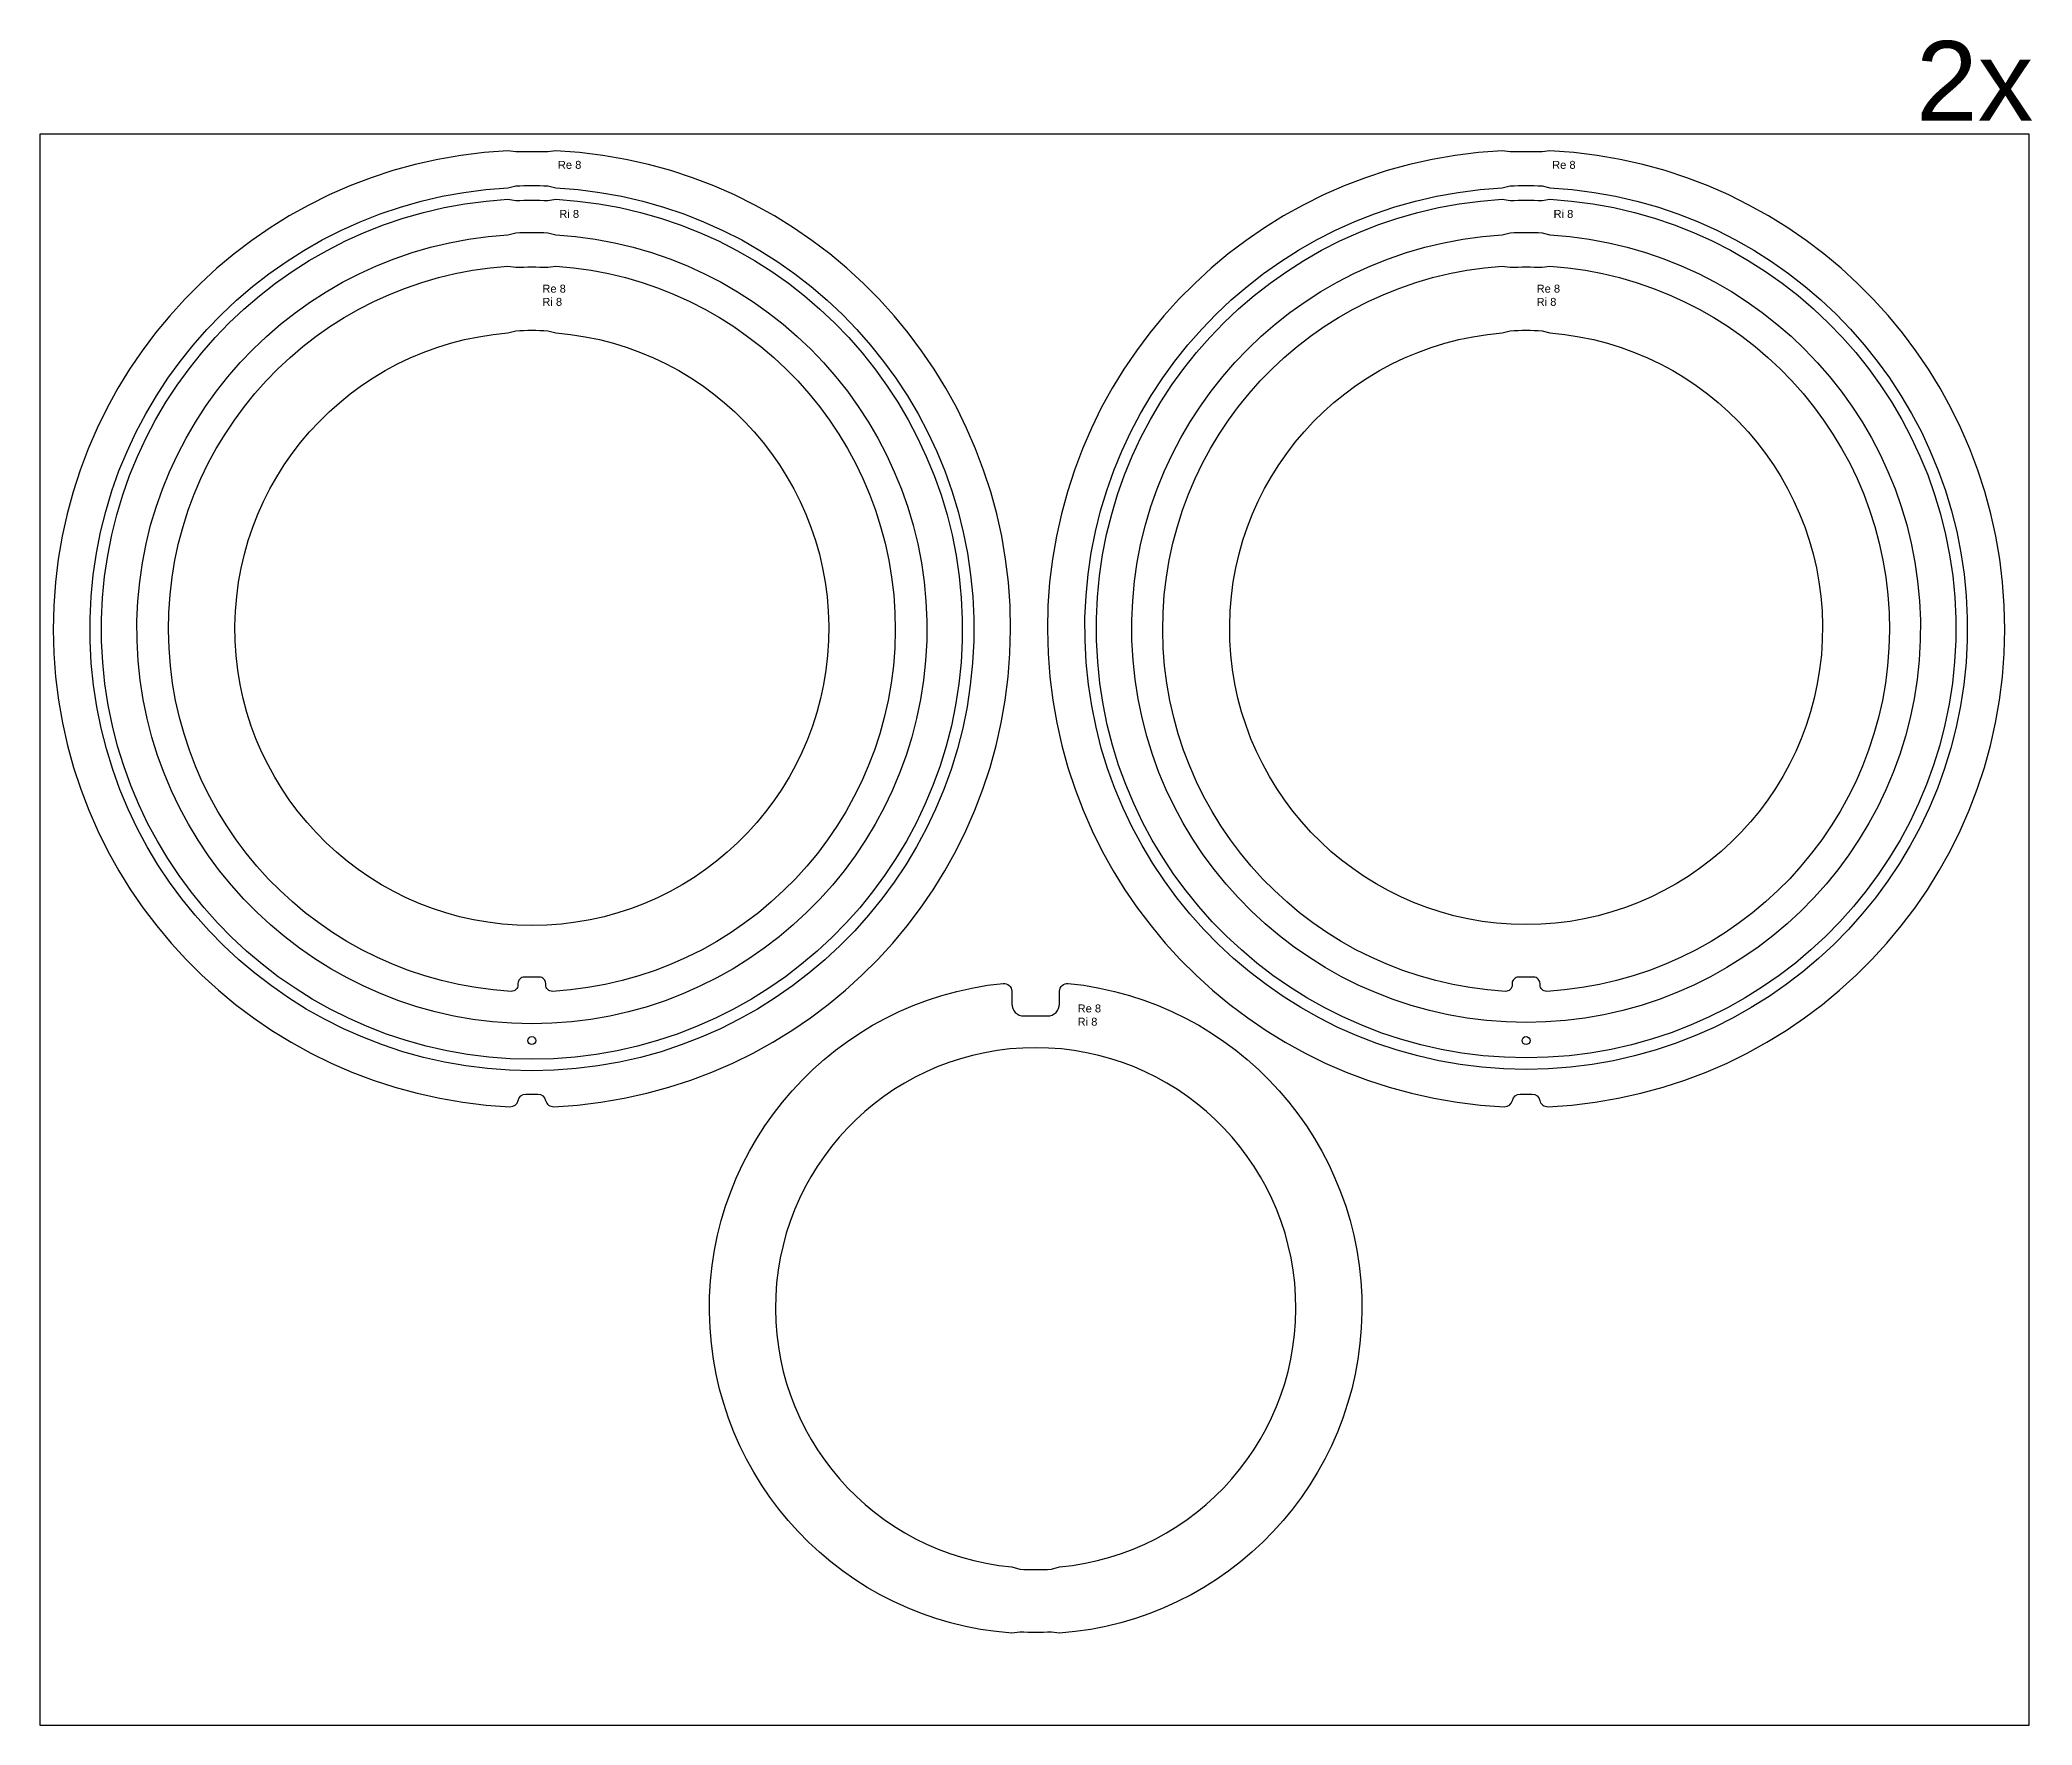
# Model space of a CAD drawing. Header units: millimetres. Extents: x 13926 to 16429, y -1560 to 559.
import ezdxf

# ---------------------------------------------------------------- set-up
doc = ezdxf.new("R2010")
doc.units = ezdxf.units.MM
for name, color, linetype in [('13781449', 7, 'Continuous'), ('14304967', 7, 'Continuous'), ('1434983', 7, 'Continuous'), ('EM-2620706', 7, 'Continuous')]:
    doc.layers.add(name, color=color, linetype=linetype)
doc.styles.get("Standard").update_dxf_attribs({"font": 'arial.ttf'})

msp = doc.modelspace()

# ---------------------------------------------------------------- linework, layer by layer
msp.add_lwpolyline([(13925.5, -1559.6), (16425.5, -1559.6), (16425.5, 440.4), (13925.5, 440.4)], close=True)
at = {"layer": '13781449'}
for points in [[(14534.3, -619.4, 0.414214), (14526.3, -627.4), (14526.3, -629.2, -0.430994), (14517.8, -637.2, -0.940417), (14513.8, 274.3), (14523.8, 272.9, -0.022037), (14563.9, 272.9), (14573.9, 274.3, -0.940417), (14569.8, -637.2, -0.430994), (14561.3, -629.2), (14561.3, -627.4, 0.414214), (14553.3, -619.4)], [(15783.7, -619.4, 0.414214), (15775.7, -627.4), (15775.7, -629.2, -0.430994), (15767.2, -637.2, -0.940417), (15763.2, 274.3), (15773.2, 272.9, -0.022037), (15813.2, 272.9), (15823.2, 274.3, -0.940417), (15819.2, -637.2, -0.430994), (15810.7, -629.2), (15810.7, -627.4, 0.414214), (15802.7, -619.4)], [(14513.8, 190.5), (14523.8, 193.2, -0.026721), (14563.9, 193.2), (14573.9, 190.5, -24.792999)], [(15763.2, 190.5), (15773.2, 193.2, -0.026721), (15813.2, 193.2), (15823.2, 190.5, -24.792999)]]:
    msp.add_lwpolyline(points, format="xyb", close=True, dxfattribs=at)
at = {"layer": '14304967'}
for points in [[(14573.9, 419.5), (14563.8, 417.9, 0.016699), (14523.8, 417.9), (14513.8, 419.5, 0.953231), (14516.3, -782.2, 0.367613), (14526.5, -774.3, -0.354664), (14536.3, -766.3), (14551.3, -766.3, -0.354664), (14561.1, -774.3, 0.367613), (14571.4, -782.2, 0.953231)], [(15823.2, 419.5), (15813.2, 417.9, 0.016699), (15773.2, 417.9), (15763.2, 419.5, 0.953231), (15765.7, -782.2, 0.367613), (15775.9, -774.3, -0.354664), (15785.7, -766.3), (15800.7, -766.3, -0.354664), (15810.5, -774.3, 0.367613), (15820.8, -782.2, 0.953231)], [(14513.8, 372.9), (14523.8, 375.3, -0.017975), (14563.8, 375.3), (14573.9, 372.9, -36.939595)], [(15763.2, 372.9), (15773.2, 375.3, -0.017975), (15813.2, 375.3), (15823.2, 372.9, -36.939595)]]:
    msp.add_lwpolyline(points, format="xyb", close=True, dxfattribs=at)
at = {"layer": '1434983'}
for points in [[(14513.8, 358.4), (14523.8, 356.9, -0.018594), (14563.8, 356.9), (14573.9, 358.4, -35.972201)], [(15763.2, 358.4), (15773.2, 356.9, -0.018594), (15813.2, 356.9), (15823.2, 358.4, -35.972201)], [(14513.8, 313.8), (14523.8, 316.3, -0.020109), (14563.8, 316.3), (14573.9, 313.8, -33.003033)], [(15763.2, 313.8), (15773.2, 316.3, -0.020109), (15813.2, 316.3), (15823.2, 313.8, -33.003033)]]:
    msp.add_lwpolyline(points, format="xyb", close=True, dxfattribs=at)
for centre in [(14543.8, -699.1), (15793.2, -699.1)]:
    msp.add_circle(centre, 5, dxfattribs=at)
at = {"layer": 'EM-2620706'}
for points in [[(15206.9, -1444), (15196.9, -1442.6, -0.024525), (15156.9, -1442.6), (15146.9, -1444, -0.916851), (15135.9, -627.2, -0.443866), (15146.9, -637.1), (15146.9, -653.1, 0.414214), (15161.9, -668.1), (15191.9, -668.1, 0.414214), (15206.9, -653.1), (15206.9, -637.1, -0.443866), (15217.9, -627.2, -0.916851)], [(15146.9, -1360.7), (15156.9, -1363.5, 0.030423), (15196.9, -1363.5), (15206.9, -1360.7, 21.754032)]]:
    msp.add_lwpolyline(points, format="xyb", close=True, dxfattribs=at)

# ---------------------------------------------------------------- texts
at = {"attachment_point": 1}
for s, width, insert, char_height in [('{\\W7.100154; }2x', 418.007, (16007.5, 557.3), 100), ('Re 8', 39.6, (14576.5, 406.7), 10), ('Re 8', 39.6, (15825.9, 406.7), 10), ('Ri 8', 48.455, (14578.3, 345), 10), ('Ri 8', 48.455, (15827.7, 345), 10), ('Re 8\\PRi 8', 74.063, (14557, 251.1), 10), ('Re 8\\PRi 8', 74.063, (15806.4, 251.1), 10), ('Re 8\\PRi 8', 51.548, (15229.6, -653.7), 10)]:
    msp.add_mtext_dynamic_manual_height_columns(s, width=width, gutter_width=12.5, heights=[0], dxfattribs=dict(at, insert=insert, char_height=char_height))

doc.saveas('drawing.dxf')
